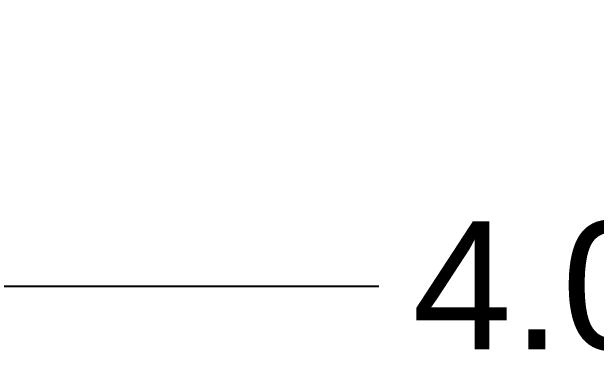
# Model space of a CAD drawing. Header units: centimetres. Extents: x 3.4 to 21.1, y 2.8 to 10.
# Drawn here: x 6.88 to 8.247, y 5.944 to 6.784 of the extents above; entities that cross this region are included whole.
import ezdxf

# ---------------------------------------------------------------- set-up
doc = ezdxf.new("R2010")
doc.units = ezdxf.units.CM
doc.header["$MEASUREMENT"] = 0
doc.layers.add('Cotare', color=2, linetype='Continuous')
doc.styles.get("Standard").update_dxf_attribs({"font": 'arial.ttf'})
doc.dimstyles.get("Standard").update_dxf_attribs({"dimtxt": 0.3, "dimasz": 0.18, "dimexe": 0.18, "dimexo": 0.0625, "dimgap": 0.09, "dimtad": 0, "dimtih": 1, "dimtoh": 1, "dimzin": 0, "dimdsep": 46, "dimtxsty": 'Standard', "dimcen": 0.09, "dimadec": 0, "dimazin": 0, "dimtfac": 1, "dimtofl": 0, "dimtmove": 0, "dimatfit": 3, "dimfxl": 1, "dimtolj": 1, "dimtzin": 0, "dimarcsym": 0})

# ---------------------------------------------------------------- blocks, each defined once
blk = doc.blocks.new('*D9')
at = {"layer": 'Cotare', "color": 0, "lineweight": -2, "transparency": 16777216}
for p, q in [((6.1875, 6.7714), (6.1875, 5.9612)), ((10.2625, 6.7714), (10.2625, 5.9612)), ((6.3675, 6.1412), (7.739, 6.1412)), ((10.0825, 6.1412), (8.711, 6.1412))]:
    blk.add_line(p, q, dxfattribs=at)
at = {"layer": 'Cotare', "color": 0, "transparency": 16777216}
for points in [[(6.3675, 6.1712), (6.3675, 6.1112), (6.1875, 6.1412)], [(10.0825, 6.1712), (10.0825, 6.1112), (10.2625, 6.1412)]]:
    blk.add_solid(points, dxfattribs=at)
at = {"layer": 'Defpoints', "color": 0, "transparency": 16777216}
for p in [(6.1875, 6.8339), (10.2625, 6.8339), (10.2625, 6.1412)]:
    blk.add_point(p, dxfattribs=at)
at = {"layer": 'Cotare', "color": 0, "transparency": 16777216, "insert": (8.225, 6.1412), "char_height": 0.3, "attachment_point": 5}
blk.add_mtext('\\A1;4.08', dxfattribs=at)

msp = doc.modelspace()

# ---------------------------------------------------------------- dimensions: what is measured, and where the dimension line sits
at = {"layer": 'Cotare'}
dim = msp.add_linear_dim(base=(10.2624959752, 6.1411764022), p1=(6.1874959752, 6.8339410334), p2=(10.2624959752, 6.8339410334), dimstyle='Standard', dxfattribs=at)
dim.commit()
dim.dimension.update_dxf_attribs({"geometry": '*D9', "text_midpoint": (8.2249959752, 6.1411764022)})

doc.saveas('drawing.dxf')
